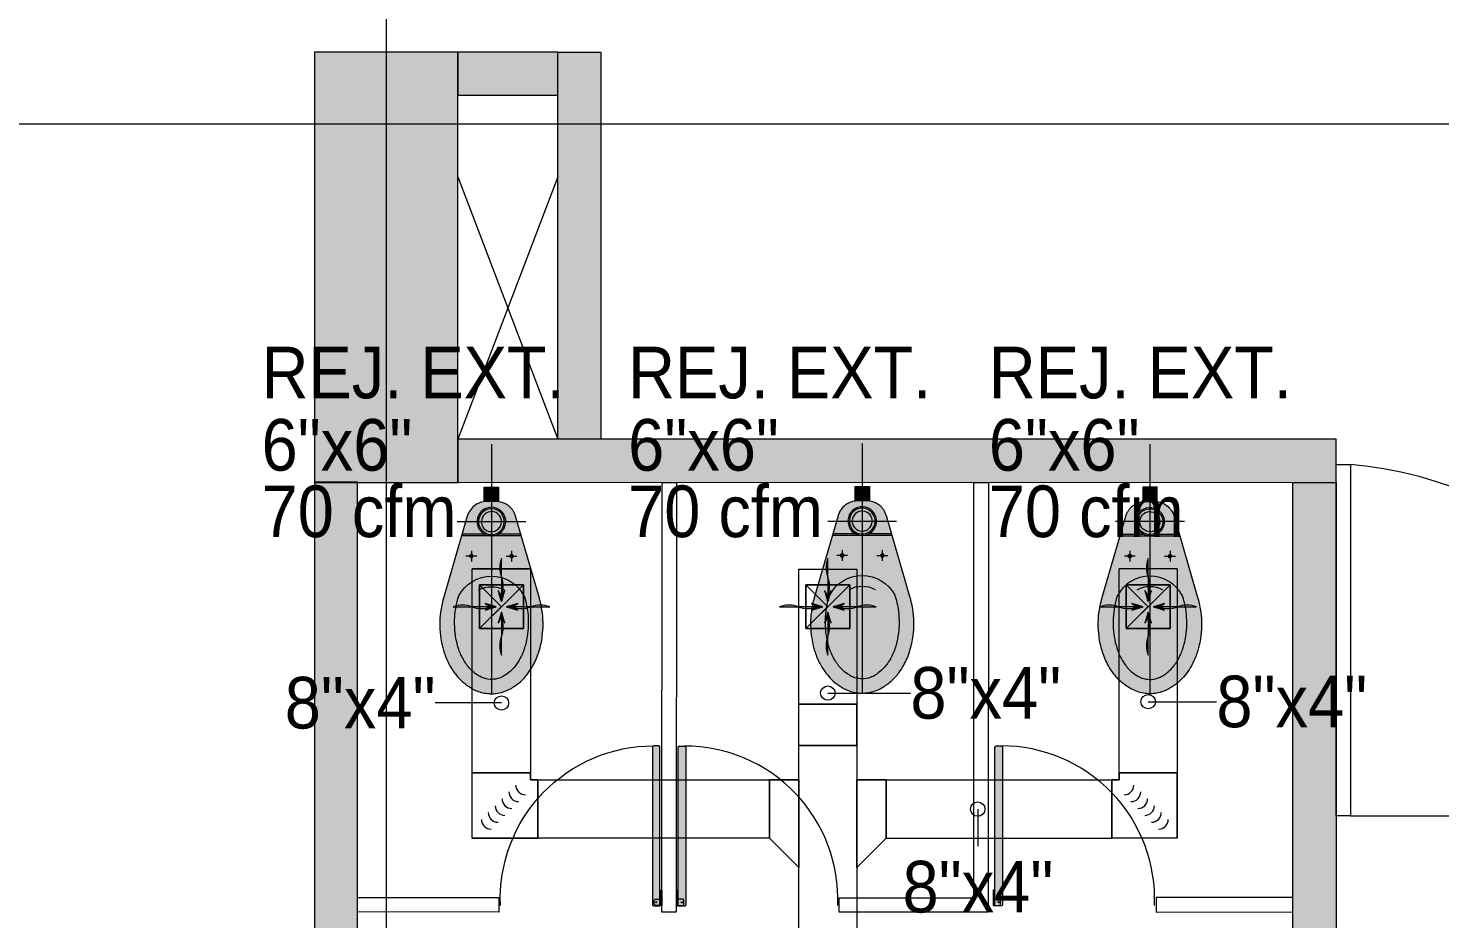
# Model space of a CAD drawing. Header units: metres. Extents: x 32 to 132, y -29 to 44.
# Drawn here: x 54.254 to 59.173, y -14.695 to -11.591 of the extents above; entities that cross this region are included whole.
import ezdxf

# ---------------------------------------------------------------- set-up
doc = ezdxf.new("R2010")
doc.units = ezdxf.units.M
doc.header["$LTSCALE"] = 100
doc.linetypes.add('Hidden 1_5', pattern=[0.0022, 0.0015, -0.0007000000000000001])
for name, color, linetype, lineweight in [('A-DETL-GENF', 7, 'Continuous', 9), ('A-GENM', 7, 'Continuous', 18), ('A-WALL', 8, 'Continuous', 9), ('Arqui', 8, 'Continuous', 0), ('M-HVAC-CDFF-IDEN', 7, 'Continuous', 9), ('M-HVAC-DUCT', 7, 'Continuous', 18), ('M-HVAC-DUCT-ANNO', 7, 'Hidden 1_5', 18), ('M-HVAC-DUCT-IDEN', 7, 'Continuous', 9)]:
    doc.layers.add(name, color=color, linetype=linetype, lineweight=lineweight)
doc.layers.add('M-HVAC-CDFF', color=8, linetype='Continuous', lineweight=18, true_color=0x414141)
doc.styles.add('SansSerif_2', font='SANSS__.TTF', dxfattribs={"width": 0.9, "height": 0.18})

# ---------------------------------------------------------------- blocks, each defined once
blk = doc.blocks.new('Est etapa 3 torre')
at = {"layer": 'Arqui'}
h = blk.add_hatch(color=256, dxfattribs=at)
h.paths.add_polyline_path([(1123.550369665541, -5959.123954161294), (1123.050369666239, -5959.123954159915), (1123.050369666188, -5957.623954159333), (1123.550369664792, -5957.623954160246)])
h.paths.add_polyline_path([(1116.050375337242, -5959.123954160397), (1115.55037533794, -5959.123954159018), (1115.55037533789, -5957.623954158436), (1116.050375336493, -5957.62395415935)])
h.paths.add_polyline_path([(1139.548002271606, -5959.123954160801), (1139.048002272304, -5959.123954159419), (1139.048002272254, -5957.623954158837), (1139.548002270857, -5957.623954159753)])
h.paths.add_polyline_path([(1132.050369663152, -5959.123954157691), (1131.55036966385, -5959.123954156312), (1131.5503696638, -5957.62395415573), (1132.050369662403, -5957.623954156643)])
h.paths.add_polyline_path([(1140.048002271932, -5967.648834832642), (1140.048002271216, -5968.148834830315), (1138.548002270169, -5968.148834831887), (1138.548002271234, -5967.648834835147)])
h.paths.add_polyline_path([(1124.050369665009, -5967.648834832642), (1124.050369664293, -5968.148834830315), (1122.550369663245, -5968.148834831893), (1122.550369664311, -5967.64883483515)])
h.paths.add_polyline_path([(1131.050369663013, -5967.648834830643), (1131.050369664625, -5968.148834827849), (1132.550369664392, -5968.148834828135), (1132.550369663245, -5967.648834830929)])
h.paths.add_polyline_path([(1115.050369661482, -5967.648834832642), (1115.050369662198, -5968.148834830315), (1116.550369663245, -5968.148834831891), (1116.55036966218, -5967.64883483515)])
h.paths.add_polyline_path([(1140.048002275612, -5975.648834831246), (1140.048002275245, -5976.148834827985), (1138.548002273965, -5976.148834830024), (1138.548002275379, -5975.648834831421)])
h.paths.add_polyline_path([(1124.050369668689, -5975.648834831246), (1124.050369668322, -5976.148834827985), (1122.550369667042, -5976.148834830028), (1122.550369668456, -5975.648834831425)])
h.paths.add_polyline_path([(1131.050369668206, -5975.648834829712), (1131.050369669352, -5976.148834828315), (1132.550369669236, -5976.148834827203), (1132.550369667857, -5975.648834828833)])
h.paths.add_polyline_path([(1115.050369657806, -5975.648834831245), (1115.050369658172, -5976.148834827985), (1116.550369659453, -5976.148834830028), (1116.550369658039, -5975.648834831425)])
h.paths.add_polyline_path([(1140.048002276585, -5985.748834849965), (1140.048002276335, -5986.248834847172), (1138.548002275986, -5986.248834849212), (1138.548002277167, -5985.748834850141)])
h.paths.add_polyline_path([(1124.050369669662, -5985.748834849965), (1124.050369669412, -5986.248834847172), (1122.550369669063, -5986.248834849215), (1122.550369670244, -5985.748834850145)])
h.paths.add_polyline_path([(1131.050369666967, -5985.748834848431), (1131.050369668696, -5986.248834846103), (1132.550369668579, -5986.248834844526), (1132.5503696672, -5985.748834846388)])
h.paths.add_polyline_path([(1115.050369656833, -5985.748834849965), (1115.050369657083, -5986.248834847172), (1116.550369657432, -5986.248834849215), (1116.55036965625, -5985.748834850145)])
h.paths.add_polyline_path([(1140.048002275122, -5993.748833660076), (1140.048002274872, -5994.248833657282), (1138.548002274523, -5994.248833659321), (1138.548002275704, -5993.748833660253)])
h.paths.add_polyline_path([(1124.050369674735, -5993.748834835296), (1124.050369674135, -5994.248834833666), (1122.550369673553, -5994.248834834312), (1122.550369674851, -5993.748834835245)])
h.paths.add_polyline_path([(1131.05036966913, -5993.748834832133), (1131.050369670626, -5994.248834830736), (1132.550369670626, -5994.248834830556), (1132.550369670061, -5993.748834831953)])
h.paths.add_polyline_path([(1115.050369656251, -5993.748831803234), (1115.05036965685, -5994.248831801604), (1116.550369657432, -5994.24883180225), (1116.550369656134, -5993.748831803183)])
h.paths.add_polyline_path([(1132.050360361903, -6003.426390492376), (1131.550360360856, -6003.426390492592), (1131.55037892044, -6004.921760868172), (1132.050378921489, -6004.921760867956)])
h.paths.add_polyline_path([(1138.152793372847, -6003.423836377518), (1139.652793369586, -6003.423836378164), (1139.652793369371, -6003.923836379212), (1138.152793372631, -6003.923836378566)])
h.paths.add_polyline_path([(1116.050375358679, -6004.924075674147), (1116.050375358034, -6003.424075677407), (1115.550375356986, -6003.424075677623), (1115.550375357632, -6004.924075674362)])
h.paths.add_polyline_path([(1123.550369687844, -6004.924075674602), (1123.550369687198, -6003.424075677864), (1123.050369686151, -6003.424075678078), (1123.050369686797, -6004.924075674819)])
h.paths.add_polyline_path([(1139.048002289701, -6011.948833649136), (1139.047996607098, -6009.548833710944), (1139.547996608146, -6009.548833711159), (1139.548002290749, -6011.948833649351)])
h.paths.add_polyline_path([(1131.55036967931, -6009.548833711391), (1131.550369680141, -6011.948833649351), (1132.050369680024, -6011.948833650998), (1132.050369679077, -6009.548833710711)])
h.paths.add_polyline_path([(1123.050369689387, -6009.548833711393), (1123.050369690218, -6011.948833649351), (1123.550369690101, -6011.948833650999), (1123.550369689154, -6009.548833710712)])
h.paths.add_polyline_path([(1116.050375342798, -6009.548833711051), (1116.050375341967, -6011.948833647704), (1115.550375342083, -6011.948833649351), (1115.550375343031, -6009.548833710371)])
for p, q in [((1123.300369664145, -5955.354215387314), (1123.300369691713, -6014.914148609518)), ((1113.670491922903, -6003.673836377351), (1145.333174937007, -6003.673839297823))]:
    blk.add_line(p, q, dxfattribs=at)
blk.add_lwpolyline([(1123.550369687844, -6004.924075674602), (1123.550369687198, -6003.424075677864), (1123.050369686151, -6003.424075678078), (1123.050369686797, -6004.924075674819)], close=True, dxfattribs=at)
blk = doc.blocks.new('PUERTA BAÑOS')
at = {"layer": 'Arqui'}
h = blk.add_hatch(color=256, dxfattribs=at)
edge = h.paths.add_edge_path()
edge.add_line((-0.0074999999487773, 0.0024999998868225), (-0.0075031825107885, -0.6277996641574646))
edge.add_arc((-0.01250318248631676, -0.6277996643612159), 0.004999999975528264, -89.99999766574399, 2.3348184754468093e-06, ccw=False)
edge.add_line((-0.0125031822826145, -0.6327996643367442), (-0.0325031823012978, -0.6327996648610679))
edge.add_arc((-0.03250318250481996, -0.627799664827046), 0.005000000034021905, 180.0000023323223, 270.0000023321921, ccw=False)
edge.add_line((-0.0375031825388419, -0.6277996650305795), (-0.0374999998602448, -0.002500000990949047))
edge.add_arc((-0.03249999982656623, -0.002500000845348063), 0.005000000033678566, 90.00000166789118, 180.0000016684638, ccw=False)
edge.add_line((-0.0324999999721172, 0.0024999991883305), (-0.0074999999487773, 0.0024999998868225))
for p, q in [((1.137e-13, 9.095e-13), (-0.0050000000047135, -5.77529e-11)), ((1.7461161e-09, -0.0599999999967622), (1.137e-13, 9.095e-13)), ((-0.029999999795109, -0.0050000008186544), (-0.0299999993294478, -0.0200000007744166)), ((-0.0050000000047135, -5.77529e-11), (-0.0250000000233399, -6.984919e-10)), ((-0.024999999324848, -0.0250000006626579), (-0.0049999993062784, -0.0250000000801265)), ((-0.0049999993062784, -0.0250000000801265), (-0.0050000000047135, -5.77529e-11)), ((-0.0050000000047135, -5.77529e-11), (-0.0049999982584836, -0.0600000001127228)), ((-0.0049999982584836, -0.0600000001127228), (1.7461161e-09, -0.0599999999967622))]:
    blk.add_line(p, q, dxfattribs=at)
blk.add_lwpolyline([(-0.0074999999487773, 0.0024999998868225), (-0.0075031825107885, -0.6277996641574646, -0.4142135623759698), (-0.0125031822826145, -0.6327996643367442), (-0.0325031823012978, -0.6327996648610679, -0.4142135623724264), (-0.0375031825388419, -0.6277996650305795), (-0.0374999998602448, -0.002500000990949, -0.4142135623760223), (-0.0324999999721172, 0.0024999991883305)], format="xyb", close=True, dxfattribs=at)
blk.add_circle((-0.0224999996133875, -0.0125000005932634), 0.0025000000013434, dxfattribs=at)
at = {"layer": 'Arqui', "ltscale": 0.1}
blk.add_arc((-0.034025017172155, -0.0259464447144637), 0.6068551286275402, 177.548312870002, 270.1436830651604, dxfattribs=at)
at = {"layer": 'Arqui'}
for centre, radius, start, end in [((-0.0249999997905093, -0.0050000006435766), 0.0050000000026502, 90.00000155563731, 180.0000015586185), ((-0.0249999993247343, -0.020000000658456), 0.0050000000028146, 180.00000155562, 270.0000015556374)]:
    blk.add_arc(centre, radius, start, end, dxfattribs=at)
blk = doc.blocks.new('INODORO')
at = {"layer": 'Arqui'}
h = blk.add_hatch(color=256, dxfattribs=at)
edge = h.paths.add_edge_path()
edge.add_line((0.167138879916763, 0.3874542567732533), (0.0841340761049431, 0.1014604439486232))
edge.add_arc((0.0166338178486854, 0.1199999999093961), 0.0700000000000085, 269.9999996867988, 344.64191253289164, ccw=False)
edge.add_line((0.0166338174658449, 0.0499999999087777), (-0.0166338174676777, 0.0500000000906038))
edge.add_arc((-0.016633817085733, 0.1200000000917498), 0.0699999999999481, 195.3580868407373, 269.99999968683017, ccw=False)
edge.add_line((-0.08413407554513701, 0.1014604448682803), (-0.1671388762304913, 0.3874542586008414))
edge.add_arc((0.1445241762276623, 0.4779091156929099), 0.3245241738887575, 179.9999996868257, 196.1844647994607, ccw=False)
edge.add_arc((0.1445241762258433, 0.4779091156929099), 0.3245241738885062, 162.8823672647612, 179.9999996868052, ccw=False)
edge.add_arc((0.0735606987828419, 0.4997642400489898), 0.2502714864526803, 143.3683697551233, 162.8823672647904, ccw=False)
edge.add_arc((0.0285611388035818, 0.5332224222456718), 0.1941964442831833, 119.1220158624026, 143.3683697551146, ccw=False)
edge.add_arc((2.9203875e-09, 0.5844902877188362), 0.1355097122808655, 89.99999968678691, 119.12201586236091, ccw=False)
edge.add_arc((2.9203875e-09, 0.5844902877179265), 0.1355097122805724, 60.877983511279126, 89.9999996868533, ccw=False)
edge.add_arc((-0.0285611335220324, 0.5332224225594473), 0.1941964442830499, 36.63162961851879, 60.87798351123172, ccw=False)
edge.add_arc((-0.0735606938687283, 0.4997642408529829), 0.2502714864527536, 17.117632108836688, 36.631629618503325, ccw=False)
edge.add_arc((-0.1445241715509269, 0.4779091172708834), 0.3245241738884838, -3.131308972115221e-07, 17.117632108913824, ccw=False)
edge.add_arc((-0.1445241715500174, 0.4779091172695189), 0.3245241738885833, 343.81552050504206, 359.9999996868814, ccw=False)
blk.add_hatch(color=256, dxfattribs=at).paths.add_polyline_path([(0.0249999999987267, 0.0500000000006367), (-0.0250000000005457, 0.0500000000020009), (-0.0250000000014552, 0), (0.0249999999996362, 4.547e-13)])
at = {"layer": 'Arqui', "extrusion": (-1.5566525472e-06, -4.4737095447e-06, 0.9999999999887814)}
for p, q in [((-0.0699999990584388, 0.2212779869937549, 13.50174197978049), (-0.069999998852893, 0.2587220138016164, 13.50174214729419)), ((0.0700000009418886, 0.2212779862279603, 13.50174219771184), (0.0700000011456155, 0.2587220130349124, 13.50174236522554)), ((-0.0512779855508256, 0.2400000002935485, 13.501742092681), (-0.0887220123605062, 0.2400000004986396, 13.50174203439367)), ((0.0512779876389118, 0.2399999997337545, 13.50174225232502), (0.0887220144476828, 0.2399999995291182, 13.50174231061236)), ((0.1029590844498784, 0.169999999450738, 13.50174201961486), (-0.1029590831250857, 0.1700000005789661, 13.50174169907182)), ((-0.0237486835449659, 0.1640000001457338, 13.50174179553264), (-0.1013111289695416, 0.1640000005691036, 13.50174167479486)), ((0.1013111302281118, 0.1639999994617938, 13.50174199020731), (0.0237486848026833, 0.1639999998856183, 13.50174186946954))]:
    blk.add_line(p, q, dxfattribs=at)
at = {"layer": 'Arqui', "extrusion": (-1.5566525472e-06, -4.4737095447e-06, 0.9999999999887814), "flags": 128}
for points, elevation in [([(0.1671388799180908, 0.3874542567674592), (0.0841340761063266, 0.1014604439433082, -0.0167011858539135), (0.0827460431519839, 0.0969962248799978, -0.0228064528630514), (0.0803759648998266, 0.0910701072474405, -0.0218209622997338), (0.0776118789034668, 0.0856244843505995, -0.0347514792471935), (0.0722630478320732, 0.0775101332194199, -0.0365712911506086), (0.065478668989913, 0.0698583952563556, -0.0439883392274098), (0.055953944524454, 0.0620868957062605, -0.0521847935260016), (0.0431115439781712, 0.0552008485319434, -0.0824963867723115), (0.0207382643283103, 0.0501204355199821, -0.0146682033006329), (0.016633817465493, 0.049999999907792), (-0.0166338174681699, 0.0500000000892362, -0.083908947042246), (-0.0396378349518565, 0.0538878592796746, -0.0986986279768356), (-0.0632296782828643, 0.0677618366508902, -0.0824963867874234), (-0.0776167863289649, 0.0856331925254456, -0.0521847935286534), (-0.0834107733392284, 0.0990038548847728, -0.0091466910465832), (-0.0841340755424673, 0.1014604448637169), (-0.1671388762315909, 0.3874542585969077, -0.0384382318810308), (-0.1773120912419022, 0.436227508481503, -0.0322098651645196), (-0.179999997662262, 0.4779091174592618, -0.0043562944650778), (-0.1799507307570857, 0.4835636869435682, -0.0347539822823099), (-0.1760397497963983, 0.5284532426546146, -0.0218184611944585), (-0.1704152023055578, 0.5561978587393114, -0.0137793666262375), (-0.1656243812009251, 0.573427761838207, -0.0090242503766358), (-0.1628101955625901, 0.5820115332269507, -0.0228039516042641), (-0.1543373170048916, 0.6031968815550527, -0.0218209623747577), (-0.1444549128022155, 0.6226666811719203, -0.0315147983743547), (-0.1272792173413599, 0.6490932225697252, -0.0032331399943346), (-0.1257677262995335, 0.6510988845571141, -0.0365712911242686), (-0.1069463219407443, 0.6723266531382831, -0.0439883392046276), (-0.0805225559546658, 0.693886688675776, -0.0220501206487333), (-0.0659486565789375, 0.7028695782688371, -0.0301025395815668), (-0.05125606195865599, 0.7099322979612929, -0.0824963867841922), (-0.0079446084483641, 0.7197669127161005, -0.0146663661885284), (3.6587572e-09, 0.719999999991422, -0.0839082790123927), (0.0445320610557226, 0.7124737941473592, -0.0433837691539921), (0.0659486637128932, 0.7028695775453342, -0.0550790149373282), (0.1007063471003309, 0.6781437026464371, -0.0508149280683712), (0.1272792238852709, 0.6490932211777436, -0.0315497034242814), (0.1444720595537028, 0.6226362692529773, -0.0521855455748661), (0.1651875980231962, 0.5748313444857477, -0.0014683863351956), (0.1656243869217695, 0.5734277600260388, -0.0425164554927479), (0.1773120686760742, 0.5195909348136257, -0.0322100287174995), (0.1800000023387562, 0.4779091154888416, -0.0043571310662072), (0.1799507165077342, 0.4722534601760911, -0.0347522301866887), (0.1760399391368104, 0.4273661615002933, -0.0218196117753596), (0.1704151328853481, 0.3996200761491883, -0.0097069137479181), (0.167138857705388, 0.3874541802362085)], 13.50184572046907), ([(2.10209143665e-05, 0.6700604028757108, 0.0146663662201114), (-0.0049980160714407, 0.6699131491592321, 0.0824963867754862), (-0.0323601810299641, 0.6637000962787579, 0.0447953269140428), (-0.0459570889083387, 0.6566657190582808, 0.0073747332536994), (-0.0496328151280998, 0.6542484947989952, 0.0439883391764525), (-0.0699262428530629, 0.6376904075384654, 0.0365712911168267), (-0.0843810639122695, 0.6213875009867291, 0.0188768098917693), (-0.0908717233557279, 0.6121897254497327, 0.015864262478818), (-0.0979042313401942, 0.6005909817039088, 0.0218209623995093), (-0.1063467931616888, 0.5839578847887129, 0.0228039516112901), (-0.11358519381172, 0.5658591904561657, 0.0179099563173766), (-0.1180962050232618, 0.5512265233249379, 0.0048944974453076), (-0.1195818378695009, 0.5454905562712559, 0.0218184611920648), (-0.124827357386251, 0.5196155991474912, 0.0347539822809637), (-0.1284747844892388, 0.477751068541692, 0.0043562944693063), (-0.1285207313875723, 0.4724775501558188, 0.0322098651650438), (-0.126013958070092, 0.4336047886186073, 0.0336196500379373), (-0.1180962058839448, 0.3937285768771058, 0.0103533777945605), (-0.1156160600690441, 0.3852294822167833, 0.0084883444845169), (-0.1133215334037229, 0.3783427035490652)], 13.50174109866126), ([(0.1133635720422624, 0.3783427023080597, 0.0009349440113181), (0.1136277496650072, 0.3790973919334771, 0.0179081190670982), (0.1181382446900456, 0.3937285755838043, 0.0048942608912736), (0.1196238084346395, 0.3994642646617991, 0.0218196117238312), (0.1248695692754063, 0.4253405920407407, 0.0347522301599872), (0.1285168065081305, 0.4672030177138213, 0.0043571310470062), (0.1285627710560046, 0.4724775487488305, 0.032210028726899), (0.1260559723300845, 0.5113505064617754, 0.0336194864654326), (0.1181382455515812, 0.5512265220270888, 0.0103527910675619), (0.1156582502073494, 0.5597251381185752, 0.0521855455776311), (0.0979609155770011, 0.6005650010045886, 0.0158991415559226), (0.0909137645516698, 0.6121897244565649, 0.0665105114334335), (0.0651759842235907, 0.6421578962907079, 0.0403733848146336), (0.0459991305885239, 0.6566657185562396, 0.0580937513201958), (0.0281543067209428, 0.6653056955411218, 0.0839082790044594), (2.10209143665e-05, 0.6700604028757108)], 13.50174109866127)]:
    blk.add_lwpolyline(points, format="xyb", dxfattribs=dict(at, elevation=elevation))
at = {"layer": 'Arqui', "ltscale": 0.25, "extrusion": (-1.5566525472e-06, -4.4737095447e-06, 0.9999999999887814), "elevation": 13.50174109866126}
for points in [[(2.10175234599e-05, -0.1499395971131048), (2.10215969494e-05, 0.7200604028791215)], [(-0.1199789826137919, 0.1200604028850315), (0.1200210176653818, 0.1200604028813935)]]:
    blk.add_lwpolyline(points, dxfattribs=at)
at = {"layer": 'Arqui', "extrusion": (-1.5566525472e-06, -4.4737095447e-06, 0.9999999999887814), "elevation": 13.50174109866127}
blk.add_lwpolyline([(0.0250210175254287, 0.0500604028859863), (-0.0249789824728811, 0.0500604028855315), (-0.0249789824750483, 6.04028866683e-05), (0.025021017524171, 6.04028866683e-05)], close=True, dxfattribs=at)
at = {"layer": 'Arqui', "extrusion": (-1.556652547174008e-06, -4.473709544709044e-06, 0.9999999999887812)}
blk.add_ellipse((2.1245228e-09, 0.438210434820121, 13.50174305923893), major_axis=(0.1210894758802731, -0.0421337682255033), ratio=0.9999999999887806, start_param=3.962815268545562, end_param=6.131667520141916, dxfattribs=at)
at = {"layer": 'Arqui', "extrusion": (-1.556652547168421e-06, -4.473709544710988e-06, 0.9999999999887813)}
blk.add_ellipse((2.1245228e-09, 0.438210434820121, 13.50174305923893), major_axis=(0.08626053019274069, -0.0300148395202315), ratio=0.9999999999887816, start_param=4.528682651413999, end_param=5.565800137270519, dxfattribs=at)
at = {"layer": 'Arqui', "extrusion": (-1.556652547069511e-06, -4.473709544810609e-06, 0.9999999999887813)}
for centre in [(-0.0699999989565754, 0.2400000003976856, 13.50174206353734), (0.07000000104375201, 0.2399999996282531, 13.50174228146869)]:
    blk.add_ellipse(centre, major_axis=(0.0056667529156613, -0.0019717787378508), ratio=0.9999999999887814, dxfattribs=at)
at = {"layer": 'Arqui', "extrusion": (-1.556652547155208e-06, -4.473709544715585e-06, 0.9999999999887815)}
blk.add_ellipse((3.881837e-10, 0.120000000015807, 13.50174163565786), major_axis=(0.0472229409644698, -0.0164314894835613), ratio=0.9999999999887814, dxfattribs=at)
at = {"layer": 'Arqui', "extrusion": (-1.556652547174209e-06, -4.473709544708974e-06, 0.9999999999887813)}
blk.add_ellipse((3.881837e-10, 0.120000000015807, 13.50174163565786), major_axis=(0.0425006468680414, -0.014788340535414), ratio=0.9999999999887812, dxfattribs=at)
at = {"layer": 'Arqui', "extrusion": (-1.556652547156365e-06, -4.473709544715183e-06, 0.9999999999887816)}
blk.add_ellipse((3.881837e-10, 0.120000000015807, 13.50174163565786), major_axis=(0.0330560586750786, -0.011502042638485), ratio=0.9999999999887814, dxfattribs=at)
blk = doc.blocks.new('A$C648cc0e8')
at = {"layer": 'Arqui', "ltscale": 0.03}
h = blk.add_hatch(color=256, dxfattribs=at)
h.dxf.hatch_style = 1
h.paths.add_polyline_path([(24.02108302600038, 17.30041772468894), (24.02108302605177, 17.15041289377905), (24.36928002234833, 17.15040975919646), (24.36928002206366, 17.3004145875434)])
h.paths.add_polyline_path([(24.36928001682497, 17.30041458777623), (24.51928484726943, 17.30041458771257), (24.51930358409061, 15.95068890091488), (24.36929875679004, 15.95068890237644)])
h.paths.add_polyline_path([(27.08080971764036, 15.80041772402046), (27.08080971764036, 15.95044296320293), (24.02108302660565, 15.95076102896974), (24.02108302660565, 15.80073578978727)])
h.paths.add_polyline_path([(23.67113132393285, 11.17668049485883), (23.67108288252996, 15.80136482641274), (23.52108288506781, 15.80136483007072), (23.52112372328668, 11.54206135862523), (23.52108301307373, 11.17668564871428)])
h.paths.add_polyline_path([(27.0807541421492, 12.62597841577963), (26.93072890296628, 12.62597841577963), (26.93073815398645, 15.80042472565901), (27.08076339316938, 15.80042472565901)])
h.paths.add_polyline_path([(25.68047848201047, 12.77599803313069), (25.68068328350807, 11.08640417694141), (25.83073238568966, 11.08640417694141), (25.83052758419205, 12.77599803313069)])
h.paths.add_polyline_path([(25.83072445623964, 11.08640417694141), (25.9807305798696, 11.08661312883532), (25.9807305798696, 11.23666223101691), (25.83072445623964, 11.236453279123)])
h.paths.add_polyline_path([(27.08075628268909, 11.2366491450307), (26.93073104350617, 11.2366491450307), (26.93072409640024, 10.58694314641843), (27.08074933558316, 10.58694314641843)])
h.paths.add_polyline_path([(26.88081419837397, 11.08639345294478), (26.93073104353732, 11.08660297077358), (26.93073104353732, 11.23665207295517), (26.88081419837397, 11.23644255512636)])
h.paths.add_polyline_path([(26.93076722020044, 9.38690131798512), (26.93076430776898, 8.892038376253822), (27.08081340995057, 8.892038376253822), (27.08081632238202, 9.38690131798512)])
h.paths.add_polyline_path([(23.52108321192543, 8.741989264785389), (27.08081340995216, 8.741989560506681), (27.08081340995216, 8.892038662688265), (24.02108306778644, 8.892038366301222), (24.02108306783191, 8.776607194994085), (23.52108321203957, 8.77660719664209)])
h.paths.add_polyline_path([(30.3965158690163, 11.23664914624942), (30.3965158690163, 11.08664460700174), (29.83005838890074, 11.08664460730006), (29.8300584264324, 8.721987162859023), (29.68001183184595, 8.721987163256472), (29.68001179431428, 11.23664914599749)])
h.paths.add_polyline_path([(32.94890514627502, 11.23664914519077), (32.94890514627502, 11.08664461302897), (32.52108301720739, 11.08664461302897), (32.52108301562828, 11.17660719533296), (32.02108301586111, 11.17660719465266), (32.0210830174359, 11.08664461023045), (31.59651586901634, 11.08664460819682), (31.59651586901634, 11.23664914519077)])
h.paths.add_polyline_path([(29.83005842521868, 8.72198716302455), (36.87263001719964, 8.721987160431581), (36.87263001719964, 8.874685833633976), (29.83005842521868, 8.874685836226945)])
h.paths.add_polyline_path([(35.14806281910762, 11.23661141647199), (35.14806281910762, 11.08660687961174), (34.14890514627803, 11.08660687784186), (34.14890514627803, 11.23661141537696)])
h.paths.add_polyline_path([(34.57345251769141, 8.874685834467982), (34.72349911213234, 8.874685834067805), (34.72349214928147, 11.08660687690508), (34.57349215181932, 11.08660688056671), (34.57349215186866, 11.0886186109833), (34.57345251769141, 8.874685834467982), (34.57340592129469, 8.874685834300635)])
h.paths.add_polyline_path([(36.34806281910744, 11.23661141747243), (36.34806281910744, 11.08660687777274), (36.8726300064485, 11.08660687860129), (36.87263001755844, 8.72198715525019), (37.02267661214489, 8.721987165518385), (37.02267660103496, 11.23661142716946)])
h.paths.add_polyline_path([(40.01871566847046, 8.87658045814942), (43.8199164507372, 8.876603291093943), (43.8199164507372, 8.726554189227045), (39.468663513141, 8.726465617512531), (39.46866351301298, 11.17562739335381), (39.51870994589206, 11.17565969160887), (39.51871562849476, 8.775659753416676), (40.01871566847046, 8.775659753201126)])
h.paths.add_polyline_path([(43.25398944821961, 10.3802275354451), (43.25401398718475, 8.876561448476878), (43.10396488531876, 8.876561448476878), (43.10394034635362, 10.3802275354451)], flags=17)
h.paths.add_polyline_path([(43.25399246417885, 10.38023832220506), (43.66987085908943, 10.38027859829481), (43.66987085908943, 10.23022949642882), (43.25399246417885, 10.23018922033998)], flags=17)
h.paths.add_polyline_path([(43.81991645221854, 10.38026937806217), (43.81994099118367, 8.876603291093943), (43.66989188931768, 8.876603291093943), (43.66986735035255, 10.38026937806217)])
h.paths.add_polyline_path([(39.63220852828897, 11.17531108487083), (39.63218520357293, 14.78818550179813), (39.4686635144418, 14.78818582489521), (39.46866351301321, 11.176007130382)])
h.paths.add_polyline_path([(40.67516985483451, 12.69612977540646), (43.66986735597618, 12.69614234912251), (43.66986735597618, 12.54609324725652), (40.67516985483451, 12.54608067354138)])
h.paths.add_polyline_path([(41.12715264289534, 13.63531701639704), (41.12715574120205, 12.69613163352324), (41.27720484306803, 12.69613163352324), (41.27720174476133, 13.63531701639704)])
h.paths.add_polyline_path([(39.76883751361459, 12.69611761797069), (39.63219919424444, 12.69612948302938), (39.63219919424444, 12.54608038116339), (39.76883751361459, 12.54606851610561)])
h.paths.add_polyline_path([(43.8199087816771, 14.78820850496732), (43.81993376644539, 13.58437504235962), (43.6698846645794, 13.58437504235962), (43.66985967981111, 14.78820850496732)])
h.paths.add_polyline_path([(41.12083308249191, 14.78818582489703), (43.66986051581728, 14.78821047090923), (43.66986051581728, 14.63816136904325), (41.12083308249191, 14.63813672303195)])
h.paths.add_polyline_path([(41.12708989445753, 18.55657320014188), (41.12716868043697, 16.99568422330822), (41.27721778230296, 16.99568422330822), (41.27713888318488, 18.55657351551736)])
h.paths.add_polyline_path([(42.8919629826222, 18.55286226220278), (41.12708264446758, 18.55673813589283), (41.12708264446758, 18.70678723775882), (42.89285092306261, 18.70270816514358)])
h.paths.add_polyline_path([(38.62350671392949, 17.30222814723174), (34.9720330622439, 17.30220558609517), (34.97203305760274, 17.15220138464292), (38.62350670928834, 17.15222394566308)])
h.paths.add_polyline_path([(36.92267440154603, 14.78819304471972), (36.77264916236311, 14.78819304471972), (36.77258057969004, 16.1132138974931), (36.92260581887297, 16.1132138974931)])
h.paths.add_polyline_path([(36.77258569331491, 15.79960393236388), (36.77258569331491, 15.94962917154635), (36.13890923535894, 15.95017946331927), (36.13890923535894, 15.8001542241368)])
h.paths.add_polyline_path([(29.68001179199371, 14.78818038338022), (36.92267440154603, 14.78819304471972), (36.92267440618718, 14.63818884326747), (29.68001179663486, 14.63817618181156)])
h.paths.add_polyline_path([(35.27349214928142, 14.78829297807943), (35.1234669100985, 14.78829297807943), (35.12341498744229, 15.80004042418523), (35.27344022662521, 15.80004042418523)])
h.paths.add_polyline_path([(34.68494942129894, 15.79982709126079), (34.68494942129894, 15.94985233044326), (35.3389092344338, 15.95017946331927), (35.3389092344338, 15.8001542241368)])
h.paths.add_polyline_path([(33.32108297858338, 15.80009059116537), (33.32108297858338, 15.95011583034784), (33.88494942128352, 15.95044296320293), (33.88494942128352, 15.80041772402046)])
h.paths.add_polyline_path([(33.62430989701681, 14.78839291143913), (33.47428465783389, 14.78839291143913), (33.47423670135402, 15.80017944485598), (33.62426194053694, 15.80017944485598)])
h.paths.add_polyline_path([(29.68003440240784, 15.80010303504287), (29.68003440240784, 15.95012827422534), (32.02108297976531, 15.95044296320293), (32.02108297976531, 15.80041772402046)])
h.paths.add_polyline_path([(29.68019310007764, 14.78818051485223), (29.68001977277538, 15.80011311804401), (29.83006887495696, 15.80011311804401), (29.83024220225923, 14.78818051485223)])
h.paths.add_polyline_path([(34.97195288847081, 17.3022149668991), (34.97222364131778, 20.00111130032337), (35.12240834025317, 20.00111130496362), (35.12213758752262, 17.30221497154025)])
h.paths.add_polyline_path([(43.01991647315492, 20.15113788531517), (34.97204314615522, 20.15111550272422), (34.97204314151406, 20.00111130127198), (43.01991646851377, 20.0011336837465)])
at = {"layer": 'Arqui'}
for p, q in [((24.02108302617933, 16.86568962622687), (24.36928002327375, 15.95044296320293)), ((24.36928002327375, 16.86568962622687), (24.02110176489566, 15.95072837847738))]:
    blk.add_line(p, q, dxfattribs=at)
at = {"layer": 'Arqui', "ltscale": 30}
blk.add_line((27.13144459508783, 14.63726864853379), (29.62931538894111, 14.63724521432687), dxfattribs=at)
at = {"layer": 'Arqui'}
for points in [[(24.02108302600038, 17.30041772468894), (24.02108302605177, 17.15041289377905), (24.36928002234833, 17.15040975919646), (24.36928002206366, 17.3004145875434)], [(24.36928001682497, 17.30041458777623), (24.51928484726943, 17.30041458771257), (24.51930358409061, 15.95068890091488), (24.36929875679004, 15.95068890237644)], [(24.36928001682497, 17.30041458777623), (24.51928484726943, 17.30041458771257), (24.51930358409061, 15.95068890091488), (24.36929875679004, 15.95068890237644)], [(27.08080971764036, 15.80041772402046), (27.08080971764036, 15.95044296320293), (24.02108302660565, 15.95076102896974), (24.02108302660565, 15.80073578978727)], [(27.13144459508783, 14.63726864853379), (27.0807481876858, 14.63815904194962), (27.08074818768603, 15.86292184012291), (27.13152235279961, 15.86291569133118)], [(23.67113132393285, 11.17668049485883), (23.67108288252996, 15.80136482641274), (23.52108288506781, 15.80136483007072), (23.52112372328668, 11.54206135862523), (23.52112372328668, 11.54206135862523), (23.52112372328668, 11.54206135862523), (23.52108301307373, 11.17668564871428), (23.52108301307373, 11.17668564871428)], [(24.78267865208079, 15.80043905145021), (24.78168974586413, 14.30252609570607), (24.73162096544354, 14.30252048624016), (24.73162096523254, 14.35252049303881), (24.73160316601741, 14.35252609624013), (24.73261538286795, 15.80043905147204)], [(25.86922122175781, 15.80041772401682), (25.86823830904484, 14.30186639698013), (25.34987890078025, 14.30186286113576), (25.34987890056834, 14.35186286793441), (25.81815172919812, 14.35186639751419), (25.81915795254497, 15.80041772403865)], [(27.0807541421492, 12.62597841577963), (26.93072890296628, 12.62597841577963), (26.93073815398645, 15.80042472565901), (27.08076339316938, 15.80042472565901)], [(24.16349554875239, 14.30245683618841), (23.67110111501472, 14.30344820093023), (23.67109550554881, 14.35351698134991), (23.8066525509247, 14.35351840124667), (23.8066525509247, 14.35351840124667), (24.16349554877422, 14.35252010540125)], [(26.45373093490105, 14.30245683618841), (26.93073105970086, 14.30344946498508), (26.93073666916678, 14.35351824540476), (26.81057393272874, 14.35351840124667), (26.81057393272874, 14.35351840124667), (26.45373093487922, 14.35252010540125)]]:
    blk.add_lwpolyline(points, close=True, dxfattribs=at)
blk.add_arc((27.01085901310637, 14.49078268188032), 1.377428269337491, 6.142214153611336, 84.97734262253638, dxfattribs=at)
blk.add_blockref('Est etapa 3 torre', (-1099.529286661206, 6020.724493402553), dxfattribs=at)
at = {"layer": 'Arqui', "extrusion": (0, 0, -1), "zscale": -1, "rotation": 180.0000163624754}
for p in [(-24.13774708969652, 15.78347719162912, 13.5017404277563), (-25.42978426134653, 15.78550901902554, 13.50174102588632)]:
    blk.add_blockref('INODORO', p, dxfattribs=at)
at = {"layer": 'Arqui', "extrusion": (0, 0, -1), "xscale": -1, "zscale": -1, "rotation": 179.9999836375244}
blk.add_blockref('INODORO', (-26.43227557833472, 15.78341615440013, 13.50174113772906), dxfattribs=at)
at = {"layer": 'Arqui', "ltscale": 0.0003, "yscale": 0.8784798838123716, "zscale": 0.8784798838123716}
for p, xscale, rotation in [((24.73162095537634, 14.32566965591786), -0.8784798838123716, 179.9996933002925), ((24.78173977748077, 14.32517134333602), 0.8784798838123716, 180.0003066997074), ((25.8856055282771, 14.32566965591786), 0.8784798838123716, 180.0003066997074)]:
    blk.add_blockref('PUERTA BAÑOS', p, dxfattribs=dict(at, xscale=xscale, rotation=rotation))
blk = doc.blocks.new('REJILLA EXTRACCION - 6_x6_-1710424-NIVEL 05')
at = {"layer": 'A-DETL-GENF', "lineweight": 18, "true_color": 0x00ff00}
for points in [[(-2.598881110316143e-14, 0.1680091996616222), (-1.732587406877428e-14, 0.102751985560396), (0.005074311569211704, 0.1243079911316015), (0.005074311569211704, 0.1464531940904254)], [(-0.00507431156925502, 0.08119597998919924), (-0.00507431156925502, 0.05905077703038399), (-1.732587406877428e-14, 0.03749477145918721), (-1.732587406877428e-14, 0.102751985560396)], [(-0.01124999997696702, 0.05698034297572711), (2.806791599141434e-11, 0.01800919980324332), (0.01125000002052427, 0.05698034297572711), (2.4256223696284e-11, 0.03749477138846299)], [(-0.1682750000000116, -6.930349627509714e-14), (-0.1030177858988027, -7.796643330948428e-14), (-0.1245737914699995, 0.005074311569151064), (-0.1467189944288148, 0.005074311569151064)], [(-0.05724614331411649, 0.01125000002045497), (-0.03776057172686103, 2.419558313704329e-11), (-0.05724614331411649, -0.011249999977019), (-0.01827500014165002, 2.799861249513924e-11)], [(0.01827500014160671, 2.800727543217363e-11), (0.0572461433140905, -0.011249999977019), (0.03776057172682638, 2.419558313704329e-11), (0.05724614331407318, 0.01125000002045497)], [(0.1030177858987594, -8.662937034387142e-14), (0.1682749999999856, -7.796643330948428e-14), (0.1467189944287801, 0.005074311569159727), (0.1245737914699649, 0.005074311569151064)], [(-0.1030177858988027, -7.796643330948428e-14), (-0.0814617803275973, -0.005074311569324323), (-0.05931657736878203, -0.00507431156931566), (-0.03776057179757659, -7.796643330948428e-14)], [(-0.01124999997695836, -0.05698034297588304), (2.4256223696284e-11, -0.03749477138861892), (0.01125000002051561, -0.05698034297588304), (2.805925305437995e-11, -0.01800919980340791)], [(-0.005074311569246356, -0.05905077703053992), (-0.005074311569246356, -0.0811959799893725), (-1.732587406877428e-14, -0.1027519855605606), (-1.732587406877428e-14, -0.03749477145934314)], [(0.03776057179754193, -7.796643330948428e-14), (0.05931657736873872, -0.00507431156931566), (0.08146178032755397, -0.005074311569324323), (0.1030177858987594, -8.662937034387142e-14)], [(-1.732587406877428e-14, -0.1027519855605606), (-1.732587406877428e-14, -0.1680091996617781), (0.005074311569211704, -0.1464531940905813), (0.005074311569220368, -0.1243079911317661)]]:
    blk.add_hatch(color=3, dxfattribs=at).paths.add_polyline_path(points)
at = {"layer": 'A-DETL-GENF', "color": 3, "true_color": 0x00ff00}
for p, q in [((6.831368803972282e-16, 0.168009199661704), (2.875373469035371e-16, 0.1027519855604849)), ((1.140101739104896e-16, 0.03749477145926518), (5.096097074041845e-16, 0.1027519855604849)), ((2.427051914165031e-11, 0.03749477138854408), (-0.0112499999769441, 0.05698034297580819)), ((-0.01124999997694418, 0.05698034297580839), (2.807948701888385e-11, 0.01800919980333402)), ((2.80794807894715e-11, 0.01800919980333397), (0.01125000002053564, 0.05698034297580392)), ((0.01125000002053566, 0.05698034297580399), (2.427052092635051e-11, 0.03749477138854408)), ((-0.01827500014162847, 2.807888198015512e-11), (-0.05724614331409845, 0.01125000002053493)), ((-0.05724614331409852, 0.01125000002053495), (-0.03776057172683858, 2.426986739911819e-11)), ((-0.03776057172683858, 2.426986516734186e-11), (-0.05724614331410265, -0.01124999997694481)), ((-0.05724614331410285, -0.01124999997694489), (-0.01827500014162852, 2.807888636602307e-11)), ((-0.0182750001416263, 2.807825817746343e-11), (-0.04425576225660738, 0.007500000023049269)), ((-0.04425576225369713, -0.007499999976950697), (-0.01827500014162632, 2.807825610351422e-11)), ((-0.007499999976950025, 0.04398996191540265), (2.807885464140014e-11, 0.01800919980333182)), ((2.807885698677981e-11, 0.0180091998033318), (0.007500000023049941, 0.04398996191831286)), ((0.05724614331409845, 0.01125000002053493), (0.01827500014162847, 2.807888425104821e-11)), ((0.0182750001416263, 2.807825817746343e-11), (0.04425576225660738, 0.007500000023049269)), ((0.04425576225369713, -0.007499999976950697), (0.01827500014162632, 2.807825610351422e-11)), ((0.01827500014162852, 2.807888726759228e-11), (0.05724614331410285, -0.01124999997694489)), ((0.03776057172683858, 2.426986781106044e-11), (0.05724614331409852, 0.01125000002053495)), ((0.05724614331410265, -0.01124999997694481), (0.03776057172683858, 2.426986528414332e-11)), ((-0.1682749999999985, -3.40332742497596e-16), (-0.1030177858987794, -5.511846188652166e-16)), ((-0.03776057179755968, -5.399641347321918e-16), (-0.1030177858987794, -3.291122583645693e-16)), ((2.807948607690865e-11, -0.01800919980333402), (-0.01124999997694418, -0.05698034297580839)), ((-0.0112499999769441, -0.05698034297580819), (2.427051881137565e-11, -0.03749477138854408)), ((-0.007499999976950025, -0.04398996191540265), (2.807885464140014e-11, -0.01800919980333182)), ((2.807885698677981e-11, -0.0180091998033318), (0.007500000023049941, -0.04398996191831286)), ((0.01125000002053564, -0.05698034297580392), (2.807948067395927e-11, -0.01800919980333397)), ((5.096097074041845e-16, -0.1027519855604849), (1.140101739104896e-16, -0.03749477145926518)), ((2.427052178536889e-11, -0.03749477138854408), (0.01125000002053566, -0.05698034297580399)), ((0.1030177858987794, -3.291122583645693e-16), (0.03776057179755968, -5.399641347321918e-16)), ((0.1030177858987794, -5.511846188652166e-16), (0.1682749999999985, -3.40332742497596e-16)), ((2.875373469035371e-16, -0.1027519855604849), (6.831368803972282e-16, -0.168009199661704))]:
    blk.add_line(p, q, dxfattribs=at)
for centre, radius, start, end in [((-0.09028563226140028, 0.1353805926110947), 0.09600063224220978, 340.1304925483827, 19.86950745161587), ((0.0902856322614012, 0.0701233785098745), 0.0960006322422099, 160.130492548383, 199.8695074516159), ((-0.1356463929493889, -0.09028563226140121), 0.0960006322422097, 70.1304925483832, 109.8695074516161), ((0.1356463929493889, -0.0902856322614012), 0.09600063224220967, 70.13049254838394, 109.8695074516168), ((-0.07038917884816925, 0.09028563226140043), 0.09600063224220978, 250.1304925483828, 289.8695074516161), ((0.0902856322614012, -0.0701233785098745), 0.09600063224220988, 160.1304925483838, 199.8695074516166), ((0.07038917884816925, 0.09028563226140043), 0.09600063224220981, 250.1304925483832, 289.8695074516164), ((-0.09028563226140027, -0.1353805926110947), 0.09600063224220978, 340.1304925483838, 19.86950745161698)]:
    blk.add_arc(centre, radius, start, end, dxfattribs=at)
at = {"layer": 'M-HVAC-CDFF', "color": 3, "true_color": 0x00ff00}
for p, q in [((0.07620000000000125, 0.07620000000000073), (-0.07619999999999859, 0.07620000000000073)), ((-0.07619999999999859, 0.07620000000000073), (-0.07619999999999859, -0.07620000000000442)), ((-0.07619999999999859, 0.07620000000000073), (0.07620000000000125, -0.07620000000000442)), ((0.07620000000000125, -0.07620000000000443), (0.07620000000000125, 0.07620000000000071)), ((-0.07619999999999859, -0.07620000000000443), (0.07620000000000125, -0.07620000000000443))]:
    blk.add_line(p, q, dxfattribs=at)
blk = doc.blocks.new('M_Rectangular Takeoff - LAMINA-1710448-NIVEL 05')
at = {"layer": 'M-HVAC-DUCT', "color": 3, "true_color": 0x00ff00}
for p, q in [((57.11679645940954, -13.53158259166566), (56.96439645940954, -13.53158259166566)), ((56.96439645940954, -13.53158259166566), (56.96439645940954, -13.68398259166566)), ((56.96439645940954, -13.53158259166566), (56.96439645940954, -13.68398259166566)), ((57.11679645940954, -13.53158259166566), (56.96439645940954, -13.53158259166566)), ((56.96439645940954, -13.53158259166566), (56.96439645940954, -13.68398259166566)), ((57.11679645940954, -13.53158259166566), (56.96439645940954, -13.53158259166566)), ((57.11679645940954, -13.68398259166566), (57.11679645940954, -13.53158259166566)), ((57.11679645940954, -13.68398259166566), (57.11679645940954, -13.53158259166566)), ((57.11679645940954, -13.68398259166566), (57.11679645940954, -13.53158259166566)), ((56.96439645940954, -13.68398259166566), (57.11679645940954, -13.68398259166566)), ((56.96439645940954, -13.68398259166566), (57.11679645940954, -13.68398259166566)), ((56.96439645940954, -13.68398259166566), (57.11679645940954, -13.68398259166566))]:
    blk.add_line(p, q, dxfattribs=at)
blk = doc.blocks.new('Rectangular Tap - ZAPATA - ZAPATA FIBRA DE VIDRIO-1715838-NIVEL 05')
at = {"layer": 'M-HVAC-DUCT', "color": 3, "true_color": 0x00ff00}
for p, q in [((57.14219615297209, -14.21146843858216), (57.24379615294653, -14.21146841358632)), ((57.14219622795961, -14.51626843858215), (57.14219615297209, -14.21146843858216)), ((57.24379843127258, -14.21146841358653), (57.14219843129815, -14.21146843858237)), ((57.14219843129815, -14.21146843858237), (57.14219850628566, -14.51626843858236)), ((57.24379620293821, -14.41466841358632), (57.24379615294653, -14.21146841358632)), ((57.24379843127258, -14.21146841358653), (57.24379848126426, -14.41466841358652)), ((57.24379620293821, -14.41466841358632), (57.14219622795961, -14.51626843858215)), ((57.24379848126426, -14.41466841358652), (57.14219850628566, -14.51626843858236))]:
    blk.add_line(p, q, dxfattribs=at)
blk = doc.blocks.new('Rectangular Tap - ZAPATA - ZAPATA FIBRA DE VIDRIO-1716468-NIVEL 05')
at = {"layer": 'M-HVAC-DUCT', "color": 3, "true_color": 0x00ff00}
for p, q in [((1.932336730946574e-14, 0.1015999999999929), (1.932336730946574e-14, -0.2032000000000074)), ((0.1016000000000068, 0.1015999999999928), (1.93224103384182e-14, 0.1015999999999929)), ((1.82793986436107e-14, -0.2032000000000074), (1.82793986436107e-14, 0.1015999999999928)), ((1.82793986436107e-14, 0.1015999999999928), (0.1016000000000057, 0.1015999999999928)), ((0.1016000000000068, 0.1015999999999928), (0.1016000000000068, -0.1016000000000071)), ((0.1016000000000057, -0.1016000000000071), (0.1016000000000057, 0.1015999999999928)), ((1.932336730946574e-14, -0.2032000000000074), (0.1016000000000068, -0.1016000000000071)), ((1.82793986436107e-14, -0.2032000000000074), (0.1016000000000058, -0.1016000000000071))]:
    blk.add_line(p, q, dxfattribs=at)
blk = doc.blocks.new('Rectangular Elbow - Mitered - Single Thickness Vanes - LAMINA-1716448-NIVEL 05')
at = {"layer": 'A-GENM', "color": 3, "true_color": 0x00ff00}
for centre, radius, start, end in [((55.96321103085268, -14.25319974870001), 0.03386666666666219, 180.0000140960817, 270.0000140960818), ((55.96321103085297, -14.25320096030752), 0.03386666666665508, 180.0000140960817, 270.0000140960818), ((55.98715837461726, -14.22925239315393), 0.03386666666665508, 180.0000140960817, 270.0000140960818), ((55.98715837461756, -14.22925360476144), 0.03386666666666219, 180.0000140960817, 270.0000140960818), ((55.91531634332351, -14.30109445979217), 0.03386666666425877, 180.0000140960806, 270.0000140960802), ((55.91531634332381, -14.30109567139968), 0.03386666666425878, 180.0000140960806, 270.0000140960802), ((55.93926368708809, -14.2771471042461), 0.03386666666425878, 180.0000140960806, 270.0000140960802), ((55.93926368708839, -14.2771483158536), 0.03386666666666929, 180.0000140960729, 270.0000140960725), ((55.86742165579435, -14.34898917088433), 0.03386666666666929, 180.0000140960817, 270.0000140960818), ((55.86742165579464, -14.34899038249184), 0.03386666666666929, 180.0000140960735, 270.0000140960731), ((55.89136899955893, -14.32504181533825), 0.03386666666666929, 180.0000140960735, 270.0000140960731), ((55.89136899955922, -14.32504302694576), 0.03386666666666929, 180.0000140960817, 270.0000140960818)]:
    blk.add_arc(centre, radius, start, end, dxfattribs=at)
at = {"layer": 'M-HVAC-DUCT', "color": 3, "true_color": 0x00ff00}
for p, q in [((56.0049426401963, -14.18606811257831), (55.80174264019631, -14.18606816257019)), ((55.80174269643716, -14.41466816255392), (55.80174264019631, -14.18606816257019)), ((55.8017426401966, -14.18606937417769), (56.00494264019659, -14.18606932418582)), ((55.80174269643746, -14.41466937416142), (55.8017426401966, -14.18606937417769)), ((56.00494264644528, -14.2114681125765), (56.0049426401963, -14.18606811257831)), ((56.00494264019659, -14.18606932418582), (56.00494264644557, -14.211469324184)), ((56.00494264644528, -14.2114681125765), (56.03034264644528, -14.21146810632751)), ((56.03034264644558, -14.21146931793502), (56.00494264644557, -14.211469324184)), ((56.03034264644528, -14.21146810632751), (56.03034269643715, -14.41466810631306)), ((56.03034269643744, -14.41466931792056), (56.03034264644558, -14.21146931793502)), ((56.03034269643715, -14.41466810631306), (55.80174269643716, -14.41466816255392)), ((55.80174269643746, -14.41466937416142), (56.03034269643744, -14.41466931792056))]:
    blk.add_line(p, q, dxfattribs=at)
blk = doc.blocks.new('Rectangular Elbow - Mitered - Single Thickness Vanes - LAMINA-V12-NIVEL 05')
at = {"layer": 'A-GENM', "color": 3, "true_color": 0x00ff00}
for centre, radius, start, end in [((58.07300588914789, -14.22925248578602), 0.03386666665814988, 270.0000140960284, 1.409602874626871e-05), ((58.07300816747394, -14.22925248578547), 0.03386666665814988, 270.0000140960337, 1.409603410946041e-05), ((58.09695324468963, -14.25319982955063), 0.03386666665814988, 270.0000140960337, 1.409603410946041e-05), ((58.09695552301568, -14.25319982955007), 0.03386666665815699, 270.0000140960273, 1.409602770337912e-05), ((58.12090060023137, -14.27714717331524), 0.03386666665815698, 270.0000140960095, 1.409600989405886e-05), ((58.12090287855742, -14.27714717331468), 0.03386666665814989, 270.0000140960188, 1.409601913907716e-05), ((58.14484795577311, -14.30109451707985), 0.03386666666666573, 270.0000140960246, 1.409602500868833e-05), ((58.14485023409916, -14.30109451707929), 0.03386666666666752, 270.0000140960232, 1.409602350746652e-05), ((58.16879531131485, -14.32504186084445), 0.03386666666666573, 270.0000140960246, 1.409602500868833e-05), ((58.1687975896409, -14.32504186084389), 0.03386666666666752, 270.0000140960232, 1.409602350746652e-05), ((58.19274266685658, -14.34898920460906), 0.03386666665815699, 270.0000140960216, 1.409602200534293e-05), ((58.19274494518264, -14.3489892046085), 0.03386666666666574, 270.0000140960232, 1.409602350746652e-05)]:
    blk.add_arc(centre, radius, start, end, dxfattribs=at)
at = {"layer": 'M-HVAC-DUCT', "color": 3, "true_color": 0x00ff00}
for p, q in [((58.05522160857367, -14.211468213958), (58.02982160858008, -14.21146822020696)), ((58.02982160858008, -14.21146822020696), (58.02982165857176, -14.41466822020695)), ((58.02982388690613, -14.2114682202064), (58.05522388689973, -14.21146821395744)), ((58.02982393689781, -14.41466822020639), (58.02982388690613, -14.2114682202064)), ((58.05522160232471, -14.18606821395799), (58.25842160227362, -14.18606816396631)), ((58.05522160857367, -14.211468213958), (58.05522160232471, -14.18606821395799)), ((58.25842388059968, -14.18606816396575), (58.05522388065076, -14.18606821395744)), ((58.05522388065076, -14.18606821395744), (58.05522388689973, -14.21146821395744)), ((58.25842160227362, -14.18606816396631), (58.25842165851427, -14.41466816396631)), ((58.25842393684032, -14.41466816396575), (58.25842388059968, -14.18606816396575)), ((58.25842165851427, -14.41466816396631), (58.02982165857176, -14.41466822020695)), ((58.25842393684032, -14.41466816396575), (58.02982393689781, -14.41466822020639))]:
    blk.add_line(p, q, dxfattribs=at)
blk = doc.blocks.new('M_Rectangular Transition - Angle - 10 LAMINA-1976717-NIVEL 05')
at = {"layer": 'M-HVAC-DUCT', "color": 3, "true_color": 0x00ff00}
for p, q in [((56.93899736241376, -14.09153523987788), (56.93899691679633, -13.94748463359431)), ((57.14219691679632, -13.94748467512971), (56.93899691679633, -13.94748463359431)), ((56.93899736241376, -14.09153525735413), (56.93899691679633, -13.94748464757531)), ((56.93899691679633, -13.94748464757531), (57.14219691679632, -13.94748468911072)), ((57.14219736241376, -14.09153528141328), (57.14219691679632, -13.94748467512971)), ((57.14219691679632, -13.94748468911072), (57.14219736241376, -14.09153529888954)), ((56.93899736241376, -14.09153523987788), (57.14219736241376, -14.09153528141328)), ((57.14219736241376, -14.09153529888954), (56.93899736241376, -14.09153525735413))]:
    blk.add_line(p, q, dxfattribs=at)

msp = doc.modelspace()

# ---------------------------------------------------------------- linework, layer by layer
at = {"layer": 'M-HVAC-DUCT', "color": 3, "true_color": 0x00ff00}
for p, q in [((56.00494245990762, -13.47587966196545), (55.80174245990762, -13.47587971195733)), ((55.80174263461974, -14.18602515116979), (55.80174245990763, -13.47587971195733)), ((55.80174245990874, -13.47588419303929), (56.00494245990873, -13.47588414304741)), ((56.00494245990762, -13.47587966196545), (56.00494263461974, -14.18602510117792)), ((56.93899681486052, -13.47594632253569), (57.14219681486053, -13.47594630044649)), ((56.93899686611493, -13.94743886343874), (56.93899681486052, -13.47594632253569)), ((57.14219681486053, -13.47594630044649), (57.14219686611494, -13.94743884134953)), ((58.25842256116458, -13.47584368835217), (58.05522256116458, -13.47584373834407)), ((58.05522273588496, -14.1860223562127), (58.05522256116459, -13.47584373834407)), ((58.25842256116458, -13.47584368835217), (58.25842273588495, -14.1860223062208)), ((55.82714248696502, -13.68393673168321), (55.82714248696502, -13.53153673168321)), ((55.97954248696502, -13.5315367316832), (55.82714248696502, -13.5315367316832)), ((55.97954248696502, -13.53153673168321), (55.97954248696502, -13.68393673168321)), ((56.96439645383229, -13.68393673392052), (56.96439645383229, -13.53153673392052)), ((57.11679645383229, -13.53153673392052), (56.96439645383229, -13.53153673392052)), ((57.11679645383229, -13.53153673392052), (57.11679645383229, -13.68393673392052)), ((58.08062276930622, -13.68393672500296), (58.08062276930622, -13.53153672500296)), ((58.23302276930622, -13.53153672500296), (58.08062276930622, -13.53153672500296)), ((58.23302276930622, -13.53153672500296), (58.23302276930622, -13.68393672500296)), ((55.97954248696502, -13.6839367316832), (55.82714248696502, -13.6839367316832)), ((57.11679645383229, -13.68393673392052), (56.96439645383229, -13.68393673392052)), ((58.23302276930622, -13.68393672500296), (58.08062276930622, -13.68393672500296)), ((56.93899686611493, -13.94743886343874), (57.14219686611493, -13.94743884134953)), ((56.93899703516741, -15.66516283443746), (56.93899735683653, -14.09148939087086)), ((56.93899735683652, -14.09148939087086), (57.14219735683652, -14.09148943240627)), ((57.14219735683652, -14.09148943240627), (57.1421970351674, -15.66516287597286)), ((55.80174263461863, -14.18602067008783), (56.00494263461863, -14.18602062009595)), ((56.00494263461975, -14.18602510117792), (55.80174263461975, -14.18602515116979)), ((56.03034264086819, -14.21142285437891), (56.83739728655773, -14.21142265582509)), ((56.03034269086002, -14.41462285437891), (56.03034264086819, -14.21142285437891)), ((56.83739733654956, -14.41462265582509), (56.83739728655773, -14.21142265582509)), ((57.2437961473682, -14.21142255584157), (58.0298238813299, -14.21142236246127)), ((57.2437961473682, -14.21142255584157), (57.24379619735991, -14.41462255584156)), ((57.24379847568804, -14.41462255584101), (57.24379842569632, -14.21142255584101)), ((58.02982165299349, -14.41462236246182), (58.02982160300178, -14.21142236246183)), ((58.0298238813299, -14.21142236246127), (58.02982393132162, -14.41462236246127)), ((58.25842273588496, -14.1860223062208), (58.05522273588496, -14.1860223562127)), ((56.83739733654956, -14.41462265582509), (56.03034269086002, -14.41462285437891)), ((57.24379619735991, -14.41462255584157), (58.02982393132162, -14.41462236246126))]:
    msp.add_line(p, q, dxfattribs=at)
at = {"layer": 'M-HVAC-DUCT-ANNO', "color": 3, "true_color": 0x00ff00}
for p, q in [((55.82714248696502, -13.6839367316832), (55.82714248696502, -13.5315367316832)), ((55.82714248696502, -13.5315367316832), (55.97954248696502, -13.5315367316832)), ((55.97954248696502, -13.5315367316832), (55.82714248696502, -13.6839367316832)), ((55.90334248696502, -13.6077367316832), (55.82714248696502, -13.5315367316832)), ((55.97954248696502, -13.5315367316832), (55.97954248696502, -13.6839367316832)), ((56.96439645383229, -13.53153673392052), (57.11679645383229, -13.53153673392052)), ((56.96439645383229, -13.68393673392052), (56.96439645383229, -13.53153673392052)), ((56.96439645383229, -13.68393673392052), (57.11679645383229, -13.53153673392052)), ((57.04059645383229, -13.60773673392052), (56.96439645383229, -13.53153673392052)), ((57.11679645383229, -13.53153673392052), (57.11679645383229, -13.68393673392052)), ((58.08062276930622, -13.53153672500296), (58.23302276930622, -13.53153672500296)), ((58.08062276930622, -13.68393672500296), (58.08062276930622, -13.53153672500296)), ((58.08062276930622, -13.68393672500296), (58.23302276930622, -13.53153672500296)), ((58.15682276930622, -13.60773672500296), (58.08062276930622, -13.53153672500296)), ((58.23302276930622, -13.53153672500296), (58.23302276930622, -13.68393672500296)), ((55.97954248696502, -13.6839367316832), (55.82714248696502, -13.6839367316832)), ((57.11679645383229, -13.68393673392052), (56.96439645383229, -13.68393673392052)), ((58.23302276930622, -13.68393672500296), (58.08062276930622, -13.68393672500296))]:
    msp.add_line(p, q, dxfattribs=at)
at = {"layer": 'M-HVAC-DUCT-IDEN'}
for p, q in [((57.04059686189271, -13.90859828673205), (57.32815110594688, -13.90859825547297)), ((55.90334257481301, -13.94293107068326), (55.67199493878424, -13.94293112763743)), ((58.15682267501528, -13.9386078732296), (58.39452651196139, -13.93860781474896)), ((57.56293257080182, -14.31302247732692), (57.56293260249925, -14.44186096375728))]:
    msp.add_line(p, q, dxfattribs=at)
for centre, radius in [((55.90334257481301, -13.94293107068326), 0.02500000000000655), ((57.04059686189271, -13.90859828673205), 0.02500000000000693), ((58.15682267501528, -13.9386078732296), 0.02500000000000655), ((57.56293257080182, -14.31302247732692), 0.02500000000000644)]:
    msp.add_circle(centre, radius, dxfattribs=at)

# ---------------------------------------------------------------- block references
at = {"layer": 'A-WALL'}
msp.add_blockref('A$C648cc0e8', (31.73064731128203, -28.97426442127666), dxfattribs=at)
at = {"layer": 'M-HVAC-CDFF', "color": 3, "true_color": 0x00ff00}
for p, rotation in [((55.90334248696504, -13.6077367316832), 90.00001636247532), ((57.04059645383229, -13.60773673392052), 90.00001636247589), ((58.15682276930622, -13.60773672500296), 89.99999999999955)]:
    msp.add_blockref('REJILLA EXTRACCION - 6_x6_-1710424-NIVEL 05', p, dxfattribs=dict(at, rotation=rotation))
at = {"layer": 'M-HVAC-DUCT', "color": 3, "true_color": 0x00ff00}
for name, p in [('M_Rectangular Takeoff - LAMINA-1710448-NIVEL 05', (-1.137253972444512, 4.585998244976963e-05)), ('M_Rectangular Takeoff - LAMINA-1710448-NIVEL 05', (-5.577248884947039e-09, 4.585774513543583e-05)), ('M_Rectangular Takeoff - LAMINA-1710448-NIVEL 05', (1.116226309896689, 4.586666269901229e-05)), ('M_Rectangular Transition - Angle - 10 LAMINA-1976717-NIVEL 05', (-5.577248884947039e-09, 4.585774513543583e-05)), ('Rectangular Elbow - Mitered - Single Thickness Vanes - LAMINA-1716448-NIVEL 05', (-5.577248884947039e-09, 4.585774513543583e-05)), ('Rectangular Tap - ZAPATA - ZAPATA FIBRA DE VIDRIO-1715838-NIVEL 05', (-5.577248884947039e-09, 4.585774513543583e-05)), ('Rectangular Elbow - Mitered - Single Thickness Vanes - LAMINA-V12-NIVEL 05', (-5.577248884947039e-09, 4.585774513543583e-05))]:
    msp.add_blockref(name, p, dxfattribs=at)
at = {"layer": 'M-HVAC-DUCT', "color": 3, "true_color": 0x00ff00, "extrusion": (0, 0, -1), "rotation": 359.9999859192043}
msp.add_blockref('Rectangular Tap - ZAPATA - ZAPATA FIBRA DE VIDRIO-1716468-NIVEL 05', (-56.93899731155371, -14.31302263082914), dxfattribs=at)

# ---------------------------------------------------------------- texts
at = {"layer": 'M-HVAC-CDFF-IDEN', "char_height": 0.1799999999999998, "attachment_point": 1, "style": 'SansSerif_2'}
for s, insert, width in [('REJ. EXT.', (55.06745665446869, -12.7009837136141), 1.255442624999999), ('REJ. EXT.', (56.34471062133595, -12.7009837136141), 1.255442624999999), ('REJ. EXT.', (57.60153589606756, -12.7009837136141), 1.255442624999999), ('6"x6"', (55.06745665446869, -12.95299334300884), 0.6277213124999994), ('6"x6"', (56.34471062133595, -12.95299334300884), 0.6277213124999994), ('6"x6"', (57.60153589606756, -12.95299334300884), 0.6277213124999994), ('70 cfm', (55.06745665446869, -13.18485167676177), 0.8081009999999993), ('70 cfm', (56.34471062133595, -13.18485167676177), 0.8081009999999993), ('70 cfm', (57.60153589606756, -13.18485167676177), 0.8081009999999993)]:
    msp.add_mtext(s, dxfattribs=dict(at, insert=insert, width=width))
at = {"layer": 'M-HVAC-DUCT-IDEN', "char_height": 0.1799999999999998, "width": 0.6277213124999994, "attachment_point": 1, "style": 'SansSerif_2'}
for insert in [(57.32815110594687, -13.81760867213963), (55.14819493878424, -13.85194154430409), (58.39452651196138, -13.84761823141563), (57.30103260249926, -14.49337138042395)]:
    msp.add_mtext('8"x4"', dxfattribs=dict(at, insert=insert))

doc.saveas('drawing.dxf')
